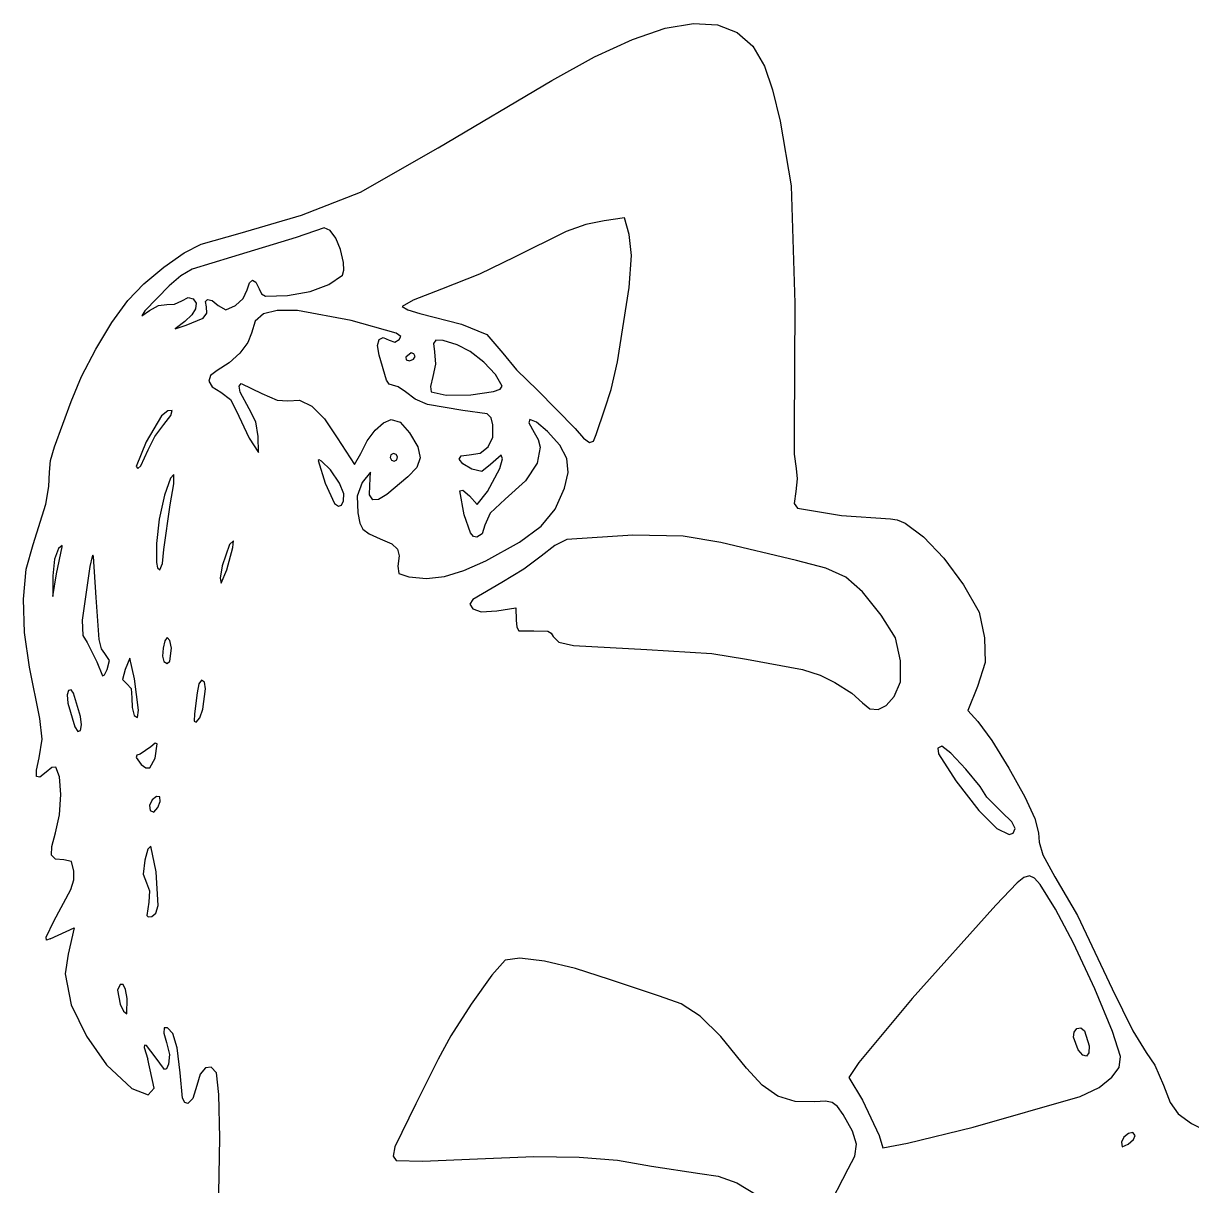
# Model space of a CAD drawing. Header units: metres. Extents: x 1.5 to 28, y 0.1 to 17.1.
# Drawn here: x 3.18 to 9.35, y 10.93 to 17.07 of the extents above; entities that cross this region are included whole.
import ezdxf

# ---------------------------------------------------------------- set-up
doc = ezdxf.new("R2010")
doc.units = ezdxf.units.M

msp = doc.modelspace()

# ---------------------------------------------------------------- linework, layer by layer
at = {"layer": '1', "color": 3}
for p, q in [((6.398358, 16.983689), (6.572471, 17.042473)), ((6.572471, 17.042473), (6.722116, 17.068203)), ((6.722116, 17.068203), (6.848306, 17.060947)), ((6.848306, 17.060947), (6.95206, 17.020774)), ((6.198758, 16.891784), (6.398358, 16.983689)), ((6.95206, 17.020774), (7.034391, 16.947753)), ((7.034391, 16.947753), (7.096319, 16.841949)), ((5.972656, 16.76669), (6.198758, 16.891784)), ((7.096319, 16.841949), (7.138417, 16.717447)), ((5.371961, 16.410723), (5.972656, 16.76669)), ((7.138417, 16.717447), (7.180283, 16.551315)), ((7.180283, 16.551315), (7.237257, 16.210875)), ((4.961317, 16.17754), (5.371961, 16.410723)), ((4.650878, 16.054763), (4.961317, 16.17754)), ((7.237257, 16.210875), (7.256437, 15.590848)), ((4.32611, 15.959321), (4.650878, 16.054763)), ((4.77013, 15.988643), (4.621526, 15.937999)), ((4.801096, 15.974992), (4.77013, 15.988643)), ((6.152375, 16.005444), (6.049156, 15.969805)), ((6.249297, 16.025888), (6.152375, 16.005444)), ((6.357512, 16.041914), (6.249297, 16.025888)), ((6.381227, 15.95365), (6.357512, 16.041914)), ((4.119541, 15.901776), (4.32611, 15.959321)), ((4.621526, 15.937999), (4.279605, 15.833169)), ((4.831645, 15.933977), (4.801096, 15.974992)), ((4.85699, 15.874229), (4.831645, 15.933977)), ((6.049156, 15.969805), (5.775521, 15.833307)), ((6.394079, 15.841423), (6.381227, 15.95365)), ((4.029788, 15.855609), (4.119541, 15.901776)), ((4.872342, 15.804381), (4.85699, 15.874229)), ((3.922954, 15.781087), (4.029788, 15.855609)), ((4.279605, 15.833169), (4.072451, 15.770281)), ((4.874865, 15.764477), (4.872342, 15.804381)), ((5.775521, 15.833307), (5.591061, 15.744173)), ((6.381179, 15.672386), (6.394079, 15.841423)), ((3.817626, 15.6925), (3.922954, 15.781087)), ((4.072451, 15.770281), (4.013186, 15.734904)), ((4.866597, 15.73764), (4.874865, 15.764477)), ((5.591061, 15.744173), (5.389247, 15.663762)), ((3.73239, 15.604138), (3.817626, 15.6925)), ((3.951001, 15.681966), (3.82235, 15.550177)), ((4.013186, 15.734904), (3.951001, 15.681966)), ((4.363725, 15.66132), (4.374849, 15.69831)), ((4.374849, 15.69831), (4.391013, 15.711679)), ((4.391013, 15.711679), (4.409343, 15.701187)), ((4.409343, 15.701187), (4.426966, 15.666593)), ((4.69586, 15.652671), (4.794629, 15.68889)), ((4.794629, 15.68889), (4.866597, 15.73764)), ((4.017526, 15.603031), (4.052197, 15.620662)), ((4.052197, 15.620662), (4.078789, 15.612879)), ((4.342272, 15.615865), (4.363725, 15.66132)), ((4.426966, 15.666593), (4.439496, 15.639899)), ((4.439496, 15.639899), (4.460774, 15.626917)), ((4.460774, 15.626917), (4.576144, 15.630968)), ((4.576144, 15.630968), (4.69586, 15.652671)), ((5.389247, 15.663762), (5.239928, 15.606219)), ((6.319639, 15.281303), (6.381179, 15.672386)), ((3.647976, 15.488228), (3.73239, 15.604138)), ((3.847205, 15.5521), (3.895057, 15.578307)), ((3.895057, 15.578307), (3.938535, 15.582996)), ((3.938535, 15.582996), (3.978527, 15.585172)), ((3.978527, 15.585172), (4.017526, 15.603031)), ((4.090811, 15.560967), (4.070567, 15.528714)), ((4.078789, 15.612879), (4.093756, 15.589561)), ((4.093756, 15.589561), (4.090811, 15.560967)), ((4.143802, 15.599291), (4.154357, 15.610335)), ((4.148554, 15.570862), (4.143802, 15.599291)), ((4.150629, 15.536773), (4.148554, 15.570862)), ((4.154357, 15.610335), (4.177447, 15.603636)), ((4.177447, 15.603636), (4.210297, 15.578833)), ((4.210297, 15.578833), (4.250493, 15.555133)), ((4.250493, 15.555133), (4.301822, 15.577498)), ((4.301822, 15.577498), (4.342272, 15.615865)), ((5.239928, 15.606219), (5.181676, 15.572064)), ((5.181676, 15.572064), (5.211889, 15.554363)), ((7.256437, 15.590848), (7.253887, 14.910975)), ((3.807368, 15.523213), (3.847205, 15.5521)), ((3.82235, 15.550177), (3.807368, 15.523213)), ((4.033641, 15.494422), (3.982464, 15.454925)), ((4.070567, 15.528714), (4.033641, 15.494422)), ((4.041032, 15.473412), (4.131132, 15.511796)), ((4.131132, 15.511796), (4.150629, 15.536773)), ((4.405829, 15.494602), (4.386141, 15.431883)), ((4.449304, 15.53383), (4.405829, 15.494602)), ((4.521815, 15.552171), (4.449304, 15.53383)), ((4.628612, 15.552232), (4.521815, 15.552171)), ((4.912203, 15.498775), (4.628612, 15.552232)), ((5.150022, 15.431336), (4.912203, 15.498775)), ((5.211889, 15.554363), (5.275259, 15.536378)), ((5.275259, 15.536378), (5.495663, 15.479595)), ((3.563093, 15.348261), (3.647976, 15.488228)), ((3.982464, 15.454925), (4.041032, 15.473412)), ((5.495663, 15.479595), (5.628755, 15.425624)), ((4.36677, 15.381814), (4.325041, 15.326928)), ((4.386141, 15.431883), (4.36677, 15.381814)), ((5.052579, 15.366611), (5.060261, 15.39867)), ((5.060261, 15.39867), (5.08127, 15.409174)), ((5.08127, 15.409174), (5.113999, 15.395743)), ((5.113999, 15.395743), (5.143385, 15.384063)), ((5.143385, 15.384063), (5.166189, 15.397767)), ((5.174438, 15.414843), (5.150022, 15.431336)), ((5.166189, 15.397767), (5.174438, 15.414843)), ((5.359304, 15.395514), (5.347135, 15.376588)), ((5.347135, 15.376588), (5.35384, 15.333466)), ((5.398335, 15.392766), (5.359304, 15.395514)), ((5.472219, 15.370873), (5.398335, 15.392766)), ((5.541734, 15.335275), (5.472219, 15.370873)), ((5.628755, 15.425624), (5.713555, 15.325663)), ((3.488253, 15.203005), (3.563093, 15.348261)), ((4.325041, 15.326928), (4.268449, 15.275341)), ((5.059831, 15.315381), (5.052579, 15.366611)), ((5.098789, 15.183741), (5.059831, 15.315381)), ((5.230074, 15.327307), (5.200823, 15.304574)), ((5.243839, 15.322648), (5.230074, 15.327307)), ((5.242766, 15.294174), (5.250617, 15.309073)), ((5.250617, 15.309073), (5.243839, 15.322648)), ((5.35384, 15.333466), (5.357613, 15.268586)), ((5.613781, 15.278395), (5.541734, 15.335275)), ((5.713555, 15.325663), (5.785897, 15.239106)), ((4.268449, 15.275341), (4.204487, 15.235168)), ((5.200823, 15.304574), (5.202523, 15.290538)), ((5.202523, 15.290538), (5.221366, 15.28634)), ((5.221366, 15.28634), (5.242766, 15.294174)), ((5.357613, 15.268586), (5.344293, 15.202271)), ((5.674679, 15.212833), (5.613781, 15.278395)), ((6.285872, 15.134206), (6.319639, 15.281303)), ((3.433965, 15.071229), (3.488253, 15.203005)), ((4.168841, 15.208537), (4.160422, 15.178633)), ((4.204487, 15.235168), (4.168841, 15.208537)), ((5.344293, 15.202271), (5.331303, 15.150906)), ((5.710745, 15.15119), (5.674679, 15.212833)), ((5.785897, 15.239106), (5.896712, 15.131265)), ((4.160422, 15.178633), (4.178778, 15.148181)), ((4.178778, 15.148181), (4.223463, 15.119909)), ((4.321359, 15.152391), (4.331967, 15.165805)), ((4.326231, 15.12059), (4.321359, 15.152391)), ((4.331967, 15.165805), (4.440139, 15.113904)), ((5.113801, 15.161832), (5.098789, 15.183741)), ((5.131051, 15.15764), (5.113801, 15.161832)), ((5.161946, 15.148024), (5.131051, 15.15764)), ((5.19914, 15.121555), (5.161946, 15.148024)), ((5.331303, 15.150906), (5.33505, 15.121905)), ((5.545722, 15.10642), (5.66461, 15.123665)), ((5.66461, 15.123665), (5.700606, 15.13644)), ((5.700606, 15.13644), (5.710745, 15.15119)), ((5.896712, 15.131265), (6.095542, 14.928361)), ((6.252586, 15.031751), (6.285872, 15.134206)), ((3.34573, 14.831638), (3.433965, 15.071229)), ((4.223463, 15.119909), (4.275904, 15.081931)), ((4.275904, 15.081931), (4.305234, 15.022758)), ((4.373216, 15.031715), (4.326231, 15.12059)), ((4.440139, 15.113904), (4.522297, 15.078207)), ((4.522297, 15.078207), (4.577856, 15.075448)), ((4.577856, 15.075448), (4.639967, 15.078208)), ((4.639967, 15.078208), (4.705332, 15.04556)), ((5.251573, 15.082978), (5.19914, 15.121555)), ((5.316111, 15.055091), (5.251573, 15.082978)), ((5.33505, 15.121905), (5.415422, 15.104241)), ((5.415422, 15.104241), (5.545722, 15.10642)), ((3.943511, 15.02096), (3.911336, 14.995419)), ((3.966344, 15.023541), (3.943511, 15.02096)), ((3.960389, 14.996337), (3.966344, 15.023541)), ((4.305234, 15.022758), (4.373612, 14.878262)), ((4.409007, 14.963633), (4.373216, 15.031715)), ((4.705332, 15.04556), (4.772125, 14.978878)), ((5.503613, 15.024328), (5.316111, 15.055091)), ((5.631946, 15.006506), (5.503613, 15.024328)), ((5.651696, 14.985598), (5.631946, 15.006506)), ((6.20651, 14.895967), (6.252586, 15.031751)), ((3.911336, 14.995419), (3.828893, 14.857447)), ((3.87459, 14.886143), (3.923351, 14.950269)), ((3.923351, 14.950269), (3.960389, 14.996337)), ((4.421499, 14.885403), (4.409007, 14.963633)), ((4.772125, 14.978878), (4.838521, 14.879531)), ((5.03951, 14.919358), (5.083623, 14.959219)), ((5.083623, 14.959219), (5.124128, 14.97605)), ((5.124128, 14.97605), (5.171348, 14.96159)), ((5.171348, 14.96159), (5.221813, 14.905558)), ((5.66124, 14.947194), (5.651696, 14.985598)), ((5.661045, 14.882915), (5.66124, 14.947194)), ((5.856616, 14.97641), (5.851095, 14.95838)), ((5.851095, 14.95838), (5.880079, 14.907821)), ((5.891462, 14.96151), (5.856616, 14.97641)), ((5.950463, 14.913278), (5.891462, 14.96151)), ((3.84045, 14.815526), (3.87459, 14.886143)), ((4.373612, 14.878262), (4.422935, 14.802358)), ((4.422935, 14.802358), (4.421499, 14.885403)), ((4.838521, 14.879531), (4.929748, 14.737651)), ((4.997455, 14.86281), (5.03951, 14.919358)), ((5.221813, 14.905558), (5.264469, 14.832365)), ((5.637326, 14.831562), (5.661045, 14.882915)), ((5.880079, 14.907821), (5.901064, 14.869671)), ((6.015953, 14.840562), (5.950463, 14.913278)), ((6.095542, 14.928361), (6.139671, 14.876703)), ((6.139671, 14.876703), (6.172095, 14.854314)), ((6.193983, 14.860849), (6.20651, 14.895967)), ((7.253887, 14.910975), (7.254209, 14.793079)), ((3.324029, 14.760269), (3.34573, 14.831638)), ((3.828893, 14.857447), (3.777275, 14.72777)), ((3.801564, 14.731736), (3.84045, 14.815526)), ((4.963129, 14.795915), (4.997455, 14.86281)), ((5.264469, 14.832365), (5.277331, 14.773474)), ((5.594214, 14.798358), (5.637326, 14.831562)), ((5.910512, 14.829698), (5.89489, 14.744537)), ((5.901064, 14.869671), (5.910512, 14.829698)), ((6.051577, 14.770397), (6.015953, 14.840562)), ((6.172095, 14.854314), (6.193983, 14.860849)), ((3.318021, 14.697174), (3.324029, 14.760269)), ((4.742992, 14.763307), (4.739009, 14.758591)), ((4.739009, 14.758591), (4.776166, 14.639923)), ((4.75635, 14.755582), (4.742992, 14.763307)), ((4.802817, 14.709282), (4.75635, 14.755582)), ((4.929748, 14.737651), (4.963129, 14.795915)), ((5.122752, 14.789368), (5.118173, 14.774765)), ((5.118173, 14.774765), (5.125295, 14.76122)), ((5.13629, 14.796492), (5.122752, 14.789368)), ((5.125295, 14.76122), (5.139891, 14.756637)), ((5.150885, 14.79191), (5.13629, 14.796492)), ((5.139891, 14.756637), (5.153429, 14.763761)), ((5.158007, 14.778364), (5.150885, 14.79191)), ((5.153429, 14.763761), (5.158007, 14.778364)), ((5.277331, 14.773474), (5.260151, 14.722553)), ((5.483142, 14.766975), (5.493972, 14.783984)), ((5.502423, 14.742087), (5.483142, 14.766975)), ((5.493972, 14.783984), (5.535838, 14.788531)), ((5.535838, 14.788531), (5.594214, 14.798358)), ((5.704594, 14.787567), (5.648812, 14.737827)), ((5.697867, 14.717373), (5.711978, 14.767917)), ((5.711978, 14.767917), (5.704594, 14.787567)), ((6.059117, 14.696863), (6.051577, 14.770397)), ((7.254209, 14.793079), (7.263765, 14.717057)), ((3.315859, 14.622518), (3.318021, 14.697174)), ((3.777275, 14.72777), (3.785202, 14.716449)), ((3.785202, 14.716449), (3.801564, 14.731736)), ((4.851577, 14.640471), (4.802817, 14.709282)), ((5.014579, 14.697161), (4.970572, 14.642401)), ((5.011788, 14.627162), (5.014579, 14.697161)), ((5.260151, 14.722553), (5.212681, 14.673275)), ((5.55089, 14.713913), (5.502423, 14.742087)), ((5.603863, 14.70051), (5.55089, 14.713913)), ((5.648812, 14.737827), (5.603863, 14.70051)), ((5.632501, 14.596177), (5.697867, 14.717373)), ((5.89489, 14.744537), (5.833424, 14.65282)), ((6.040349, 14.614036), (6.059117, 14.696863)), ((7.263765, 14.717057), (7.270009, 14.662292)), ((3.958333, 14.666931), (3.926398, 14.576008)), ((3.955763, 14.525997), (3.976619, 14.635791)), ((3.976274, 14.684813), (3.958333, 14.666931)), ((3.976619, 14.635791), (3.976274, 14.684813)), ((4.776166, 14.639923), (4.825372, 14.532016)), ((4.874434, 14.583338), (4.851577, 14.640471)), ((4.970572, 14.642401), (4.94417, 14.571487)), ((5.212681, 14.673275), (5.10089, 14.580303)), ((5.833424, 14.65282), (5.726327, 14.555038)), ((7.270009, 14.662292), (7.26237, 14.595503)), ((3.299468, 14.528258), (3.315859, 14.622518)), ((3.926398, 14.576008), (3.898802, 14.449797)), ((4.872685, 14.546503), (4.874434, 14.583338)), ((4.94417, 14.571487), (4.9476, 14.483471)), ((5.010203, 14.577807), (5.011788, 14.627162)), ((5.026622, 14.552443), (5.010203, 14.577807)), ((5.10089, 14.580303), (5.0579, 14.552723)), ((5.487504, 14.598469), (5.503247, 14.603326)), ((5.509432, 14.472284), (5.487504, 14.598469)), ((5.503247, 14.603326), (5.537595, 14.572203)), ((5.537595, 14.572203), (5.578631, 14.526909)), ((5.578631, 14.526909), (5.632501, 14.596177)), ((5.989999, 14.501656), (6.040349, 14.614036)), ((7.26237, 14.595503), (7.253729, 14.532773)), ((3.231785, 14.315365), (3.299468, 14.528258)), ((3.922963, 14.290092), (3.955763, 14.525997)), ((4.825372, 14.532016), (4.845011, 14.517553)), ((4.845011, 14.517553), (4.861829, 14.523478)), ((4.861829, 14.523478), (4.872685, 14.546503)), ((5.0579, 14.552723), (5.026622, 14.552443)), ((5.726327, 14.555038), (5.646652, 14.481024)), ((7.253729, 14.532773), (7.271108, 14.507017)), ((7.271108, 14.507017), (7.503793, 14.469358)), ((3.898802, 14.449797), (3.883998, 14.320983)), ((4.9476, 14.483471), (4.957991, 14.429317)), ((5.542754, 14.376737), (5.509432, 14.472284)), ((5.646652, 14.481024), (5.619126, 14.417148)), ((5.916859, 14.412275), (5.989999, 14.501656)), ((7.503793, 14.469358), (7.762339, 14.451138)), ((7.762339, 14.451138), (7.79763, 14.446691)), ((7.79763, 14.446691), (7.839505, 14.428513)), ((4.957991, 14.429317), (4.97458, 14.396127)), ((4.97458, 14.396127), (5.007411, 14.372319)), ((5.619126, 14.417148), (5.605369, 14.371778)), ((5.801302, 14.327809), (5.916859, 14.412275)), ((7.839505, 14.428513), (7.937258, 14.356146)), ((4.291245, 14.335624), (4.269256, 14.316358)), ((4.2874, 14.299656), (4.291245, 14.335624)), ((5.007411, 14.372319), (5.066524, 14.346313)), ((5.066524, 14.346313), (5.126927, 14.318557)), ((5.558838, 14.358256), (5.542754, 14.376737)), ((5.577478, 14.354191), (5.558838, 14.358256)), ((5.605369, 14.371778), (5.577478, 14.354191)), ((5.6237, 14.230175), (5.801302, 14.327809)), ((6.051911, 14.342693), (5.988695, 14.309773)), ((6.400136, 14.364916), (6.051911, 14.342693)), ((6.667577, 14.360184), (6.400136, 14.364916)), ((6.86544, 14.326473), (6.667577, 14.360184)), ((7.265553, 14.231721), (6.86544, 14.326473)), ((7.937258, 14.356146), (8.044095, 14.244388)), ((3.196044, 14.1859), (3.231785, 14.315365)), ((3.366831, 14.293882), (3.344893, 14.239129)), ((3.35639, 14.160386), (3.386468, 14.303733)), ((3.385124, 14.310838), (3.366831, 14.293882)), ((3.386468, 14.303733), (3.385124, 14.310838)), ((3.547905, 14.26001), (3.543675, 14.252516)), ((3.551361, 14.252458), (3.547905, 14.26001)), ((3.883998, 14.320983), (3.884044, 14.221339)), ((3.915679, 14.214945), (3.922963, 14.290092)), ((4.269256, 14.316358), (4.231085, 14.202449)), ((4.255513, 14.181258), (4.2874, 14.299656)), ((5.126927, 14.318557), (5.158276, 14.291825)), ((5.158276, 14.291825), (5.166896, 14.256252)), ((5.988695, 14.309773), (5.917478, 14.254869)), ((3.344893, 14.239129), (3.336753, 14.150534)), ((3.531448, 14.199473), (3.49085, 13.916759)), ((3.543675, 14.252516), (3.531448, 14.199473)), ((3.564648, 14.036437), (3.551361, 14.252458)), ((3.884044, 14.221339), (3.890275, 14.192384)), ((3.900987, 14.182635), (3.915679, 14.214945)), ((4.231085, 14.202449), (4.221239, 14.138755)), ((5.166896, 14.256252), (5.159115, 14.201983)), ((5.159115, 14.201983), (5.16398, 14.162909)), ((5.508045, 14.177673), (5.6237, 14.230175)), ((5.917478, 14.254869), (5.824245, 14.184606)), ((7.420551, 14.191059), (7.265553, 14.231721)), ((8.044095, 14.244388), (8.148516, 14.103589)), ((3.180724, 14.027811), (3.196044, 14.1859)), ((3.336753, 14.150534), (3.337038, 14.041278)), ((3.337038, 14.041278), (3.35639, 14.160386)), ((3.890275, 14.192384), (3.900987, 14.182635)), ((4.221239, 14.138755), (4.226177, 14.111564)), ((4.226177, 14.111564), (4.255513, 14.181258)), ((5.16398, 14.162909), (5.218263, 14.144276)), ((5.218263, 14.144276), (5.311032, 14.135934)), ((5.311032, 14.135934), (5.405725, 14.146663)), ((5.405725, 14.146663), (5.508045, 14.177673)), ((5.824245, 14.184606), (5.7081, 14.11476)), ((7.526589, 14.142396), (7.420551, 14.191059)), ((7.61386, 14.066237), (7.526589, 14.142396)), ((5.7081, 14.11476), (5.554806, 14.024799)), ((8.148516, 14.103589), (8.231182, 13.958004)), ((3.186143, 13.85176), (3.180724, 14.027811)), ((3.58079, 13.81386), (3.564648, 14.036437)), ((5.554806, 14.024799), (5.540571, 13.999947)), ((7.712563, 13.943079), (7.61386, 14.066237)), ((5.540571, 13.999947), (5.554841, 13.976706)), ((5.554841, 13.976706), (5.599047, 13.960559)), ((5.599047, 13.960559), (5.681579, 13.965709)), ((5.681579, 13.965709), (5.782241, 13.980937)), ((5.782241, 13.980937), (5.785157, 13.915907)), ((8.231182, 13.958004), (8.259893, 13.823639)), ((3.49085, 13.916759), (3.495639, 13.835577)), ((5.785157, 13.915907), (5.788393, 13.878824)), ((7.789421, 13.822049), (7.712563, 13.943079)), ((3.212618, 13.668416), (3.186143, 13.85176)), ((3.495639, 13.835577), (3.517275, 13.797918)), ((5.788393, 13.878824), (5.799325, 13.860386)), ((5.799325, 13.860386), (5.877519, 13.858959)), ((5.877519, 13.858959), (5.951941, 13.857907)), ((5.951941, 13.857907), (5.970009, 13.84754)), ((5.970009, 13.84754), (5.980645, 13.829069)), ((5.980645, 13.829069), (6.009871, 13.800649)), ((3.517275, 13.797918), (3.56824, 13.695864)), ((3.59298, 13.765504), (3.58079, 13.81386)), ((3.611007, 13.739274), (3.59298, 13.765504)), ((3.918758, 13.768611), (3.916567, 13.726288)), ((3.927811, 13.807114), (3.918758, 13.768611)), ((3.941341, 13.82466), (3.927811, 13.807114)), ((3.955322, 13.808567), (3.941341, 13.82466)), ((3.953979, 13.700147), (3.964231, 13.767643)), ((3.964231, 13.767643), (3.955322, 13.808567)), ((6.009871, 13.800649), (6.08742, 13.781886)), ((6.08742, 13.781886), (6.474744, 13.76138)), ((7.814401, 13.701267), (7.789421, 13.822049)), ((8.259893, 13.823639), (8.26198, 13.693216)), ((3.635208, 13.703856), (3.611007, 13.739274)), ((3.623031, 13.655271), (3.635208, 13.703856)), ((3.743999, 13.715675), (3.71913, 13.655568)), ((3.767635, 13.607095), (3.743999, 13.715675)), ((3.916567, 13.726288), (3.923623, 13.697284)), ((6.474744, 13.76138), (6.818011, 13.740199)), ((6.818011, 13.740199), (7.001491, 13.709593)), ((7.001491, 13.709593), (7.297608, 13.65524)), ((3.267344, 13.39643), (3.212618, 13.668416)), ((3.56824, 13.695864), (3.599453, 13.621581)), ((3.609686, 13.626789), (3.623031, 13.655271)), ((3.71913, 13.655568), (3.703697, 13.60285)), ((3.923623, 13.697284), (3.939819, 13.688048)), ((3.939819, 13.688048), (3.953979, 13.700147)), ((7.297608, 13.65524), (7.390197, 13.625046)), ((7.815087, 13.590921), (7.814401, 13.701267)), ((8.26198, 13.693216), (8.222677, 13.56592)), ((3.599453, 13.621581), (3.609686, 13.626789)), ((3.703697, 13.60285), (3.727289, 13.580697)), ((3.727289, 13.580697), (3.751114, 13.555476)), ((3.789105, 13.440576), (3.767635, 13.607095)), ((4.122566, 13.599953), (4.108595, 13.579511)), ((4.137051, 13.588142), (4.122566, 13.599953)), ((4.143298, 13.553986), (4.137051, 13.588142)), ((7.390197, 13.625046), (7.469182, 13.586695)), ((7.469182, 13.586695), (7.557676, 13.529694)), ((7.781896, 13.513611), (7.815087, 13.590921)), ((3.419724, 13.545018), (3.411923, 13.522104)), ((3.411923, 13.522104), (3.41541, 13.47829)), ((3.432947, 13.548269), (3.419724, 13.545018)), ((3.445642, 13.531252), (3.432947, 13.548269)), ((3.482774, 13.40732), (3.445642, 13.531252)), ((3.751114, 13.555476), (3.753905, 13.50635)), ((4.099315, 13.53256), (4.084372, 13.420714)), ((4.108595, 13.579511), (4.099315, 13.53256)), ((4.129783, 13.446333), (4.143298, 13.553986)), ((7.557676, 13.529694), (7.614791, 13.480347)), ((8.222677, 13.56592), (8.171338, 13.439532)), ((3.41541, 13.47829), (3.451998, 13.353244)), ((3.753905, 13.50635), (3.755054, 13.454272)), ((7.614791, 13.480347), (7.65373, 13.448619)), ((7.69654, 13.443981), (7.74025, 13.465841)), ((7.74025, 13.465841), (7.781896, 13.513611)), ((3.27921, 13.286922), (3.267344, 13.39643)), ((3.488528, 13.362468), (3.482774, 13.40732)), ((3.755054, 13.454272), (3.766816, 13.412734)), ((3.766816, 13.412734), (3.783401, 13.402566)), ((3.783401, 13.402566), (3.789105, 13.440576)), ((4.084372, 13.420714), (4.082664, 13.383375)), ((4.09427, 13.377797), (4.112281, 13.400084)), ((4.112281, 13.400084), (4.129783, 13.446333)), ((7.65373, 13.448619), (7.69654, 13.443981)), ((8.171338, 13.439532), (8.224119, 13.380946)), ((3.451998, 13.353244), (3.468867, 13.327922)), ((3.468867, 13.327922), (3.482467, 13.333499)), ((3.482467, 13.333499), (3.488528, 13.362468)), ((4.082664, 13.383375), (4.09427, 13.377797)), ((8.224119, 13.380946), (8.297485, 13.28093)), ((3.263864, 13.188972), (3.27921, 13.286922)), ((8.297485, 13.28093), (8.38842, 13.134063)), ((3.854042, 13.24732), (3.797271, 13.208942)), ((3.876391, 13.266166), (3.854042, 13.24732)), ((3.887641, 13.262337), (3.876391, 13.266166)), ((3.876604, 13.187283), (3.887641, 13.262337)), ((8.033397, 13.250136), (8.012553, 13.239682)), ((8.012553, 13.239682), (8.016228, 13.209923)), ((8.016228, 13.209923), (8.10737, 13.067172)), ((8.080815, 13.213737), (8.033397, 13.250136)), ((8.16099, 13.128913), (8.080815, 13.213737)), ((3.249416, 13.124196), (3.263864, 13.188972)), ((3.780802, 13.202975), (3.776375, 13.190422)), ((3.776375, 13.190422), (3.802884, 13.153198)), ((3.797271, 13.208942), (3.780802, 13.202975)), ((3.802884, 13.153198), (3.828636, 13.136511)), ((3.848309, 13.136076), (3.876604, 13.187283)), ((3.250854, 13.089754), (3.249416, 13.124196)), ((3.26794, 13.086135), (3.250854, 13.089754)), ((3.300435, 13.11383), (3.26794, 13.086135)), ((3.331064, 13.138144), (3.300435, 13.11383)), ((3.353028, 13.140557), (3.331064, 13.138144)), ((3.372504, 13.088856), (3.353028, 13.140557)), ((3.378624, 12.99561), (3.372504, 13.088856)), ((3.828636, 13.136511), (3.848309, 13.136076)), ((8.237054, 13.0373), (8.16099, 13.128913)), ((8.38842, 13.134063), (8.472302, 12.982392)), ((8.10737, 13.067172), (8.228778, 12.911301)), ((8.272136, 12.980534), (8.237054, 13.0373)), ((3.371519, 12.887997), (3.378624, 12.99561)), ((3.861099, 12.967439), (3.846777, 12.937467)), ((3.884324, 12.985583), (3.861099, 12.967439)), ((3.901658, 12.982181), (3.884324, 12.985583)), ((3.904368, 12.95835), (3.901658, 12.982181)), ((8.350515, 12.902169), (8.272136, 12.980534)), ((8.472302, 12.982392), (8.524508, 12.867965)), ((3.846777, 12.937467), (3.851524, 12.911378)), ((3.851524, 12.911378), (3.870294, 12.901341)), ((3.870294, 12.901341), (3.892085, 12.92612)), ((3.892085, 12.92612), (3.904368, 12.95835)), ((8.228778, 12.911301), (8.323668, 12.815917)), ((8.403212, 12.8512), (8.350515, 12.902169)), ((3.351325, 12.793194), (3.371519, 12.887997)), ((8.421878, 12.816182), (8.403212, 12.8512)), ((8.524508, 12.867965), (8.544238, 12.793368)), ((3.33086, 12.719927), (3.351325, 12.793194)), ((8.323668, 12.815917), (8.389034, 12.783411)), ((8.389034, 12.783411), (8.409709, 12.791487)), ((8.409709, 12.791487), (8.421878, 12.816182)), ((8.544238, 12.793368), (8.547098, 12.743479)), ((3.330185, 12.674761), (3.33086, 12.719927)), ((3.853365, 12.722916), (3.838435, 12.705934)), ((3.882951, 12.587075), (3.853365, 12.722916)), ((8.547098, 12.743479), (8.567968, 12.676602)), ((3.350676, 12.653048), (3.330185, 12.674761)), ((3.838435, 12.705934), (3.822036, 12.648827)), ((8.567968, 12.676602), (8.631429, 12.560664)), ((3.393714, 12.650142), (3.350676, 12.653048)), ((3.434651, 12.642138), (3.393714, 12.650142)), ((3.448107, 12.589763), (3.434651, 12.642138)), ((3.822036, 12.648827), (3.814012, 12.574288)), ((3.432227, 12.493668), (3.447054, 12.544471)), ((3.447054, 12.544471), (3.448107, 12.589763)), ((3.814012, 12.574288), (3.830578, 12.528828)), ((3.893565, 12.409019), (3.882951, 12.587075)), ((8.467633, 12.55767), (8.431168, 12.528786)), ((8.497113, 12.566162), (8.467633, 12.55767)), ((8.524076, 12.553968), (8.497113, 12.566162)), ((8.552981, 12.520796), (8.524076, 12.553968)), ((8.631429, 12.560664), (8.749701, 12.356097)), ((3.341172, 12.326005), (3.432227, 12.493668)), ((3.830578, 12.528828), (3.847161, 12.486375)), ((3.847161, 12.486375), (3.843542, 12.426447)), ((8.431168, 12.528786), (8.319436, 12.411009)), ((8.634476, 12.390345), (8.552981, 12.520796)), ((3.843542, 12.426447), (3.832975, 12.355746)), ((3.881344, 12.368896), (3.893565, 12.409019)), ((8.319436, 12.411009), (7.876699, 11.918171)), ((3.832975, 12.355746), (3.840757, 12.349381)), ((3.840757, 12.349381), (3.859735, 12.350714)), ((3.859735, 12.350714), (3.881344, 12.368896)), ((8.73001, 12.209787), (8.634476, 12.390345)), ((8.749701, 12.356097), (8.93282, 11.968266)), ((3.301239, 12.241153), (3.341172, 12.326005)), ((3.322342, 12.233458), (3.448855, 12.29097)), ((3.448855, 12.29097), (3.417375, 12.152021)), ((3.303806, 12.22592), (3.301239, 12.241153)), ((3.322342, 12.233458), (3.303806, 12.22592)), ((8.841691, 11.968551), (8.73001, 12.209787)), ((3.417375, 12.152021), (3.400712, 12.048436)), ((5.725998, 12.119569), (5.656838, 12.041532)), ((5.803454, 12.130733), (5.725998, 12.119569)), ((5.933632, 12.115329), (5.803454, 12.130733)), ((6.097963, 12.076758), (5.933632, 12.115329)), ((3.400712, 12.048436), (3.433469, 11.885265)), ((5.656838, 12.041532), (5.547475, 11.888106)), ((6.277882, 12.018425), (6.097963, 12.076758)), ((3.692309, 11.991351), (3.678244, 11.962477)), ((3.707577, 11.991669), (3.692309, 11.991351)), ((3.721075, 11.966044), (3.707577, 11.991669)), ((6.541665, 11.929541), (6.277882, 12.018425)), ((3.678244, 11.962477), (3.691647, 11.887177)), ((3.729832, 11.917088), (3.721075, 11.966044)), ((3.726582, 11.836434), (3.729832, 11.917088)), ((6.655718, 11.890081), (6.541665, 11.929541)), ((7.876699, 11.918171), (7.595161, 11.579819)), ((8.935693, 11.743348), (8.841691, 11.968551)), ((8.93282, 11.968266), (9.0425, 11.747683)), ((3.433469, 11.885265), (3.514591, 11.71846)), ((3.691647, 11.887177), (3.709383, 11.851017)), ((5.547475, 11.888106), (5.438924, 11.719839)), ((6.756864, 11.824887), (6.655718, 11.890081)), ((3.709383, 11.851017), (3.726582, 11.836434)), ((6.865576, 11.71708), (6.756864, 11.824887)), ((3.925537, 11.762341), (3.922459, 11.734498)), ((3.922459, 11.734498), (3.936646, 11.685027)), ((3.94249, 11.763626), (3.925537, 11.762341)), ((3.969925, 11.733419), (3.94249, 11.763626)), ((3.99352, 11.657591), (3.969925, 11.733419)), ((8.728913, 11.713256), (8.732071, 11.739797)), ((8.732071, 11.739797), (8.746181, 11.758945)), ((8.746181, 11.758945), (8.767249, 11.763088)), ((8.767249, 11.763088), (8.787073, 11.746819)), ((8.787073, 11.746819), (8.812076, 11.668083)), ((8.978188, 11.610883), (8.935693, 11.743348)), ((9.0425, 11.747683), (9.113762, 11.633038)), ((3.51459, 11.718459), (3.620267, 11.567882)), ((3.820384, 11.672059), (3.818361, 11.659775)), ((3.830721, 11.668996), (3.820384, 11.672059)), ((3.877184, 11.608959), (3.830721, 11.668996)), ((3.936646, 11.685027), (3.953537, 11.622581)), ((5.438924, 11.719839), (5.372203, 11.597282)), ((7.002333, 11.549779), (6.865576, 11.71708)), ((8.754799, 11.64652), (8.728913, 11.713256)), ((8.812076, 11.668083), (8.810585, 11.63044)), ((3.818361, 11.659775), (3.838417, 11.59703)), ((3.926514, 11.542239), (3.877184, 11.608959)), ((3.953537, 11.622581), (3.948081, 11.570563)), ((4.008437, 11.525391), (3.99352, 11.657591)), ((8.779256, 11.618645), (8.754799, 11.64652)), ((8.798748, 11.613622), (8.779256, 11.618645)), ((8.810585, 11.63044), (8.798748, 11.613622)), ((8.970137, 11.553744), (8.978188, 11.610883)), ((9.113762, 11.633038), (9.158427, 11.566176)), ((3.620267, 11.567882), (3.75375, 11.441835)), ((3.871602, 11.444476), (3.838417, 11.59703)), ((3.93788, 11.546084), (3.926514, 11.542239)), ((3.948081, 11.570563), (3.93788, 11.546084)), ((4.143037, 11.551799), (4.115564, 11.518019)), ((4.173344, 11.555544), (4.143037, 11.551799)), ((4.200576, 11.525419), (4.173344, 11.555544)), ((5.372203, 11.597282), (5.254509, 11.360839)), ((7.084605, 11.459243), (7.002333, 11.549779)), ((7.595161, 11.579819), (7.54276, 11.500975)), ((8.932732, 11.502829), (8.970137, 11.553744)), ((9.158427, 11.566176), (9.204155, 11.460477)), ((4.022282, 11.391483), (4.008437, 11.525391)), ((4.115564, 11.518019), (4.09682, 11.458039)), ((4.213192, 11.410417), (4.200576, 11.525419)), ((7.54276, 11.500975), (7.613707, 11.380413)), ((8.865579, 11.447014), (8.932732, 11.502829)), ((3.75375, 11.441835), (3.840721, 11.409662)), ((3.840721, 11.409662), (3.871602, 11.444476)), ((4.09682, 11.458039), (4.076981, 11.389084)), ((7.167796, 11.401469), (7.084605, 11.459243)), ((8.764606, 11.399997), (8.865579, 11.447014)), ((9.204155, 11.460477), (9.240164, 11.369163)), ((4.03326, 11.36818), (4.022282, 11.391483)), ((4.04964, 11.36337), (4.03326, 11.36818)), ((4.076981, 11.389084), (4.04964, 11.36337)), ((4.219535, 11.1825), (4.213192, 11.410417)), ((5.254509, 11.360839), (5.144021, 11.133609)), ((7.258376, 11.373256), (7.167796, 11.401469)), ((7.362817, 11.371403), (7.258376, 11.373256)), ((7.419503, 11.374824), (7.362817, 11.371403)), ((7.455032, 11.368501), (7.419503, 11.374824)), ((7.48173, 11.346908), (7.455032, 11.368501)), ((7.613707, 11.380413), (7.703245, 11.194178)), ((8.198702, 11.237473), (8.764606, 11.399997)), ((9.240164, 11.369163), (9.282955, 11.30852)), ((7.511922, 11.304514), (7.48173, 11.346908)), ((7.562523, 11.217166), (7.511922, 11.304514)), ((9.282955, 11.30852), (9.35332, 11.258154)), ((7.852481, 11.153668), (8.198702, 11.237473)), ((9.35332, 11.258154), (9.472044, 11.197672)), ((4.209734, 10.712795), (4.219535, 11.1825)), ((7.583103, 11.147716), (7.562523, 11.217166)), ((7.703245, 11.194178), (7.721839, 11.128505)), ((8.994995, 11.186243), (8.982292, 11.159222)), ((9.019367, 11.205055), (8.994995, 11.186243)), ((9.043609, 11.209911), (9.019367, 11.205055)), ((9.055915, 11.195065), (9.043609, 11.209911)), ((9.045603, 11.172804), (9.055915, 11.195065)), ((5.144021, 11.133609), (5.135034, 11.084543)), ((7.574673, 11.085172), (7.583103, 11.147716)), ((7.721839, 11.128505), (7.852481, 11.153668)), ((8.982292, 11.159222), (8.986331, 11.133555)), ((8.986331, 11.133555), (9.018186, 11.148336)), ((9.018186, 11.148336), (9.045603, 11.172804)), ((5.135034, 11.084543), (5.151139, 11.061885)), ((5.151139, 11.061885), (5.288855, 11.058715)), ((5.288855, 11.058715), (5.58092, 11.070618)), ((5.58092, 11.070618), (5.877391, 11.082558)), ((5.877391, 11.082558), (6.117742, 11.080683)), ((6.117742, 11.080683), (6.319554, 11.064265)), ((6.319554, 11.064265), (6.500409, 11.032577)), ((7.538243, 11.018541), (7.574673, 11.085172)), ((6.500409, 11.032577), (6.754897, 10.993912)), ((6.754897, 10.993912), (6.852425, 10.980129)), ((7.423501, 10.796254), (7.538243, 11.018541)), ((6.852425, 10.980129), (6.950038, 10.943781)), ((6.950038, 10.943781), (7.057939, 10.879895))]:
    msp.add_line(p, q, dxfattribs=at)

doc.saveas('drawing.dxf')
